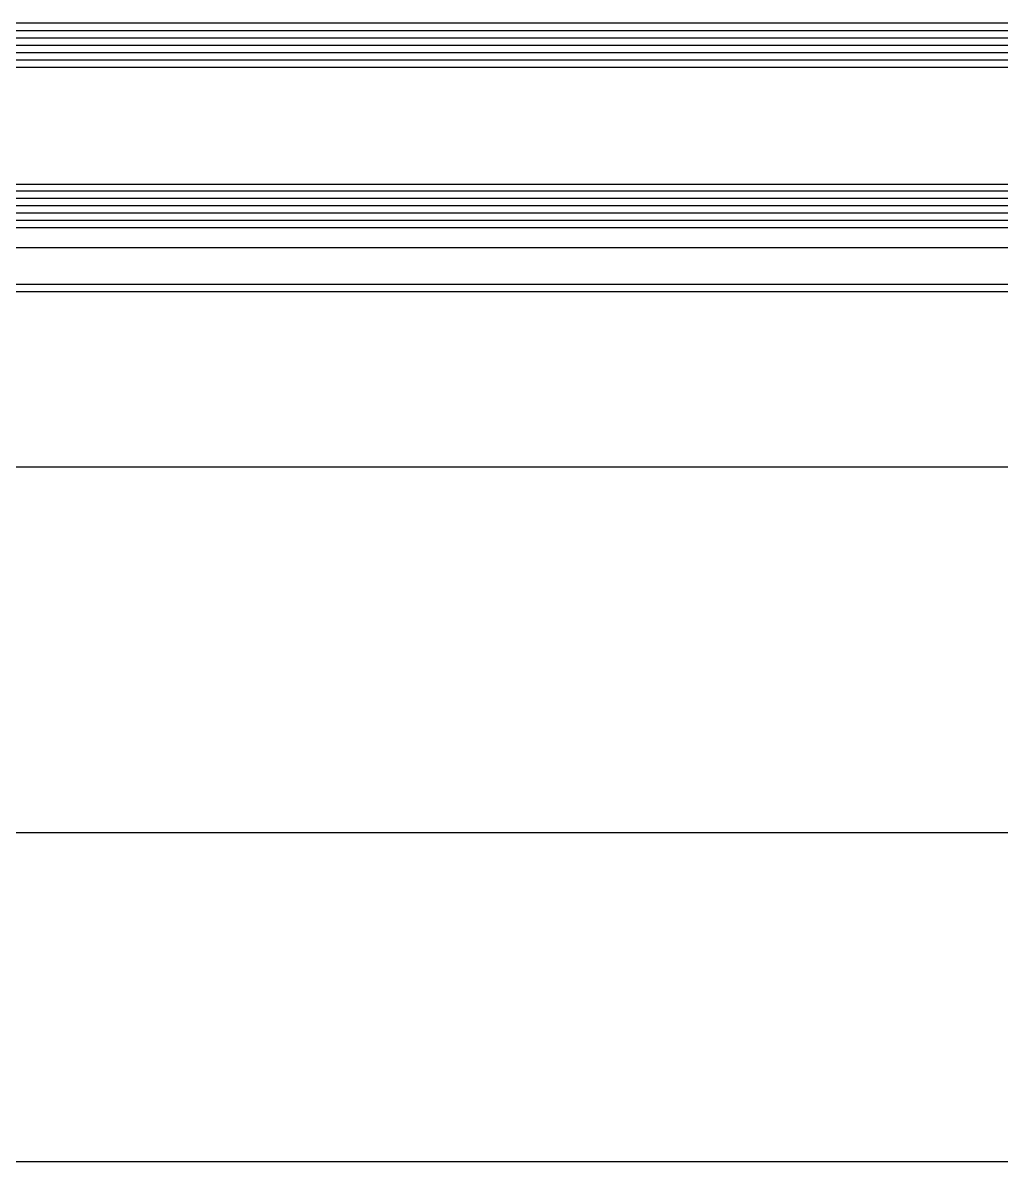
# Model space of a CAD drawing. Header units: inches. Extents: x 21 to 32698, y 13 to 3712.
# Drawn here: x 17100.58 to 17113.95, y 2584.83 to 2600.65 of the extents above; entities that cross this region are included whole.
import ezdxf

# ---------------------------------------------------------------- set-up
doc = ezdxf.new("R2010")
doc.units = ezdxf.units.IN
doc.header["$MEASUREMENT"] = 0
doc.set_wipeout_variables(frame=1)
for name, color, linetype, lineweight in [('Z_MİM_-KM-GLAZ-1', 8, 'Continuous', 25), ('Z_MİM_-KM-IZO-THERMAL', 8, 'Continuous', 25), ('Z_MİM_-KM-IZO-THERMAL-ROCKWOOL', 8, 'BATTING', 25), ('Z_MİM_-KM-PAINT', 8, 'Continuous', 25), ('Z_MİM_-KM-WALL-PLASTER', 8, 'Continuous', 25), ('Z_MİM_00', 8, 'Continuous', 25), ('Z_MİM_ALUMINIUM', 8, 'Continuous', 25), ('Z_MİM_KOLON-0.KAT', 8, 'Continuous', 25), ('Z_MİM_MYM_CAM', 8, 'Continuous', 25)]:
    doc.layers.add(name, color=color, linetype=linetype, lineweight=lineweight)
doc.linetypes.add('BATTING', pattern='A,0.00254,-2.54,[134,ltypeshp.shx,S=2.54,R=0,X=-2.54,Y=0],-5.08,[134,ltypeshp.shx,S=2.54,R=180,X=2.54,Y=0],-2.54', length=10.16254)

# ---------------------------------------------------------------- blocks, each defined once
blk = doc.blocks.new('*U183')
at = {"layer": 'Z_MİM_MYM_CAM'}
blk.add_line((2180.944878705921, 0), (271.8556404417906, 0), dxfattribs=at)
for points in [[(2180.944878705921, 0), (271.8556404417906, 0)], [(2180.944878705921, 0), (271.8556404417906, 0)], [(271.8556404417906, -1), (2180.944878705921, -1)], [(271.8556404417906, -2), (2180.944878705921, -2)], [(271.8556404417906, -3), (2180.944878705921, -3)], [(271.8556404417906, -4), (2180.944878705921, -4)], [(271.8556404417906, -5), (2180.944878705921, -5)], [(271.8556404417906, -6), (2180.944878705921, -6)], [(271.8556404417906, -22), (2180.944878705921, -22)], [(271.8556404417906, -22), (2180.944878705921, -22)], [(2180.944878705921, -23), (271.8556404417906, -23)], [(2180.944878705921, -24), (271.8556404417906, -24)], [(2180.944878705921, -25), (271.8556404417906, -25)], [(2180.944878705921, -26), (271.8556404417906, -26)], [(2180.944878705921, -27), (271.8556404417906, -27)], [(2180.944878705921, -28), (271.8556404417906, -28)], [(2180.944878705921, -28), (271.8556404417906, -28)]]:
    blk.add_lwpolyline(points, dxfattribs=at)
blk = doc.blocks.new('-KM-AL3 420_900')
at = {"layer": 'Z_MİM_KOLON-0.KAT', "xscale": 0.1, "yscale": 0.1, "zscale": 0.1}
blk.add_blockref('*U183', (3459.672107739083, 2313.300773529613), dxfattribs=at)
blk.add_wipeout([(3094.3862099892376, 2310.148302829374), (3094.386209989229, 2269.7308106578766), (3684.3862099892303, 2269.730810657762), (3684.3862099892303, 2310.148302829258)]).dxf.layer = 'Z_MİM_-KM-GLAZ-1'
at = {"layer": 'Z_MİM_ALUMINIUM'}
for p, q in [((3100.00582409167, 2309.630774370053), (3678.766595609646, 2309.630774370053)), ((3100.00582409167, 2297.730774279131), (3678.766595609646, 2297.730774279131))]:
    blk.add_line(p, q, dxfattribs=at)

msp = doc.modelspace()

# ---------------------------------------------------------------- block references
at = {"layer": 'Z_MİM_00'}
msp.add_blockref('-KM-AL3 420_900', (13602.32800166884, 287.3523255920242), dxfattribs=at)

# ---------------------------------------------------------------- next in the draw order: linework, layer by layer
at = {"layer": 'Z_MİM_-KM-IZO-THERMAL'}
msp.add_lwpolyline([(18844.21428795201, 969.5831087493367), (17329.21380157811, 969.5831087493367), (17329.21380157811, 999.5831087493368), (16654.21327705724, 999.5831087493368), (16654.21327705724, 969.5831009268891), (15319.21404953344, 969.5831009268891), (15319.21404953344, 1624.583169546073), (15029.21424036908, 1624.583169546073), (15029.21481028035, 2594.584265079447), (18844.21428795201, 2594.584265079447)], close=True, dxfattribs=at)
at = {"layer": 'Z_MİM_-KM-IZO-THERMAL-ROCKWOOL', "ltscale": 0.45}
msp.add_lwpolyline([(18839.21428795201, 974.5831087493368), (17334.21380157811, 974.5831087493368), (17334.21380157811, 1004.583108749337), (16649.21327705724, 1004.583108749337), (16649.21327705724, 974.5831009268894), (15324.21404953344, 974.5831009268894), (15324.21404953344, 1629.583169546074), (15034.21424330676, 1629.583169546074), (15034.21480734267, 2589.584265079447), (18839.21428795201, 2589.584265079447)], close=True, dxfattribs=at)
at = {"layer": 'Z_MİM_-KM-PAINT'}
msp.add_lwpolyline([(18847.21428795201, 966.5831087493367), (17326.21380157811, 966.5831087493367), (17326.21380157811, 996.5831087493366), (16657.21327705724, 996.5831087493366), (16657.21327705724, 966.5831009268892), (15316.21404953344, 966.5831009268892), (15316.21404953344, 1621.583169546074), (15026.21423860647, 1621.583169546074), (15026.21481204296, 2597.584265079448), (18847.21428795201, 2597.584265079448)], close=True, dxfattribs=at)
at = {"layer": 'Z_MİM_-KM-WALL-PLASTER'}
msp.add_lwpolyline([(18846.71428795201, 967.0831087493366), (17326.71380157811, 967.0831087493366), (17326.71380157811, 997.0831087493367), (16656.71327705724, 997.0831087493367), (16656.71327705724, 967.0831009268892), (15316.71404953343, 967.0831009268892), (15316.71404953343, 1622.083169546074), (15026.71423890024, 1622.083169546074), (15026.71481174919, 2597.084265079447), (18846.71428795201, 2597.084265079447)], close=True, dxfattribs=at)

doc.saveas('drawing.dxf')
